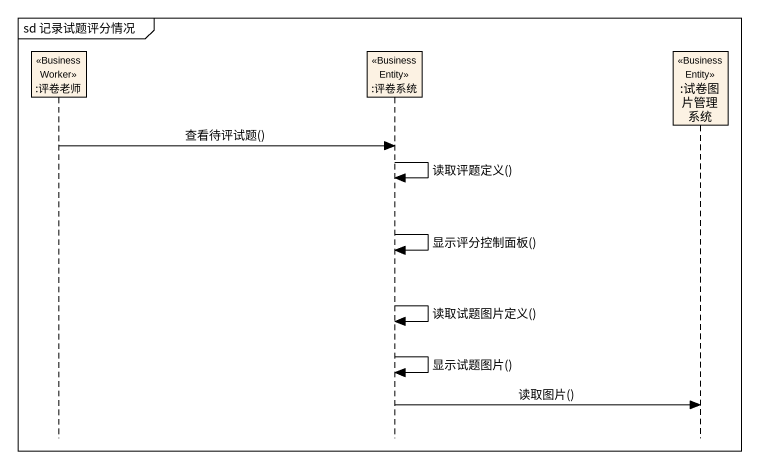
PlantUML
@startuml
mainframe sd 记录试题评分情况
hide footbox
participant ":评卷老师" as 评卷老师 <<Business Worker>>
participant ":评卷系统" as 评卷系统 <<Business Entity>>
participant ":试卷图片管理系统" as 试卷图片管理系统 <<Business Entity>>

评卷老师 -> 评卷系统 : 查看待评试题()
评卷系统 -> 评卷系统 : 读取评题定义()
评卷系统 -> 评卷系统 : 显示评分控制面板()
评卷系统 -> 评卷系统 : 读取试题图片定义()
评卷系统 -> 评卷系统 : 显示试题图片()
评卷系统 -> 试卷图片管理系统 : 读取图片()
@enduml
